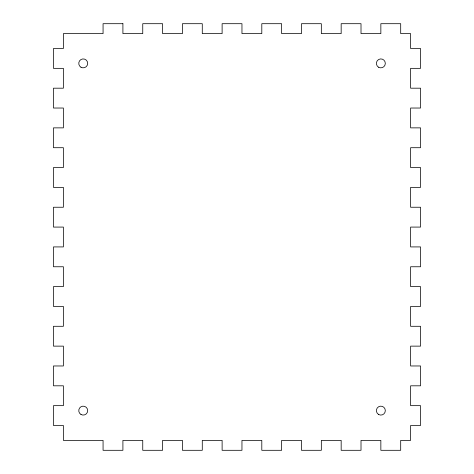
<?xml version="1.0" encoding="UTF-8"?>
<svg xmlns="http://www.w3.org/2000/svg" width="474" height="474" viewBox="0 0 474 474"><rect width="100%" height="100%" fill="white"/><g stroke="black" fill="none" stroke-linecap="round" stroke-linejoin="round"><path stroke-width="0.71" d="M122.908 23.7L103.065 23.7L103.065 33.618L63.386 33.618L63.386 48.502L53.461 48.502L53.461 68.345L63.386 68.345L63.386 88.188L53.461 88.188L53.461 108.031L63.386 108.031L63.386 127.867L53.461 127.867L53.461 147.71L63.386 147.71L63.386 167.553L53.461 167.553L53.461 187.396L63.386 187.396L63.386 207.239L53.461 207.239L53.461 227.082L63.386 227.082L63.386 246.918L53.461 246.918L53.461 266.761L63.386 266.761L63.386 286.604L53.461 286.604L53.461 306.447L63.386 306.447L63.386 326.29L53.461 326.29L53.461 346.133L63.386 346.133L63.386 365.969L53.461 365.969L53.461 385.812L63.386 385.812L63.386 405.655L53.461 405.655L53.461 425.498L63.386 425.498L63.386 440.382L103.065 440.382L103.065 450.3L122.908 450.3L122.908 440.382L142.751 440.382L142.751 450.3L162.594 450.3L162.594 440.382L182.437 440.382L182.437 450.3L202.279 450.3L202.279 440.382L222.116 440.382L222.116 450.3L241.959 450.3L241.959 440.382L261.802 440.382L261.802 450.3L281.645 450.3L281.645 440.382L301.488 440.382L301.488 450.3L321.331 450.3L321.331 440.382L341.167 440.382L341.167 450.3L361.01 450.3L361.01 440.382L380.853 440.382L380.853 450.3L400.696 450.3L400.696 440.382L410.614 440.382L410.614 425.498L420.539 425.498L420.539 405.655L410.614 405.655L410.614 385.812L420.539 385.812L420.539 365.969L410.614 365.969L410.614 346.133L420.539 346.133L420.539 326.29L410.614 326.29L410.614 306.447L420.539 306.447L420.539 286.604L410.614 286.604L410.614 266.761L420.539 266.761L420.539 246.918L410.614 246.918L410.614 227.082L420.539 227.082L420.539 207.239L410.614 207.239L410.614 187.396L420.539 187.396L420.539 167.553L410.614 167.553L410.614 147.71L420.539 147.71L420.539 127.867L410.614 127.867L410.614 108.031L420.539 108.031L420.539 88.188L410.614 88.188L410.614 68.345L420.539 68.345L420.539 48.502L410.614 48.502L410.614 33.618L400.696 33.618L400.696 23.7L380.853 23.7L380.853 33.618L361.01 33.618L361.01 23.7L341.167 23.7L341.167 33.618L321.331 33.618L321.331 23.7L301.488 23.7L301.488 33.618L281.645 33.618L281.645 23.7L261.802 23.7L261.802 33.618L241.959 33.618L241.959 23.7L222.116 23.7L222.116 33.618L202.279 33.618L202.279 23.7L182.437 23.7L182.437 33.618L162.594 33.618L162.594 23.7L142.751 23.7L142.751 33.618L122.908 33.618L122.908 23.7M80.995 67.249A4.462 4.462 0 0 0 87.69 63.386A4.462 4.462 0 0 0 80.995 59.517A4.462 4.462 0 0 0 80.995 67.249M80.995 414.483A4.462 4.462 0 0 0 87.69 410.614A4.462 4.462 0 0 0 80.995 406.751A4.462 4.462 0 0 0 80.995 414.483M378.619 67.249A4.462 4.462 0 0 0 385.321 63.386A4.462 4.462 0 0 0 378.619 59.517A4.462 4.462 0 0 0 378.619 67.249M378.619 414.483A4.462 4.462 0 0 0 385.321 410.614A4.462 4.462 0 0 0 378.619 406.751A4.462 4.462 0 0 0 378.619 414.483"/></g></svg>
